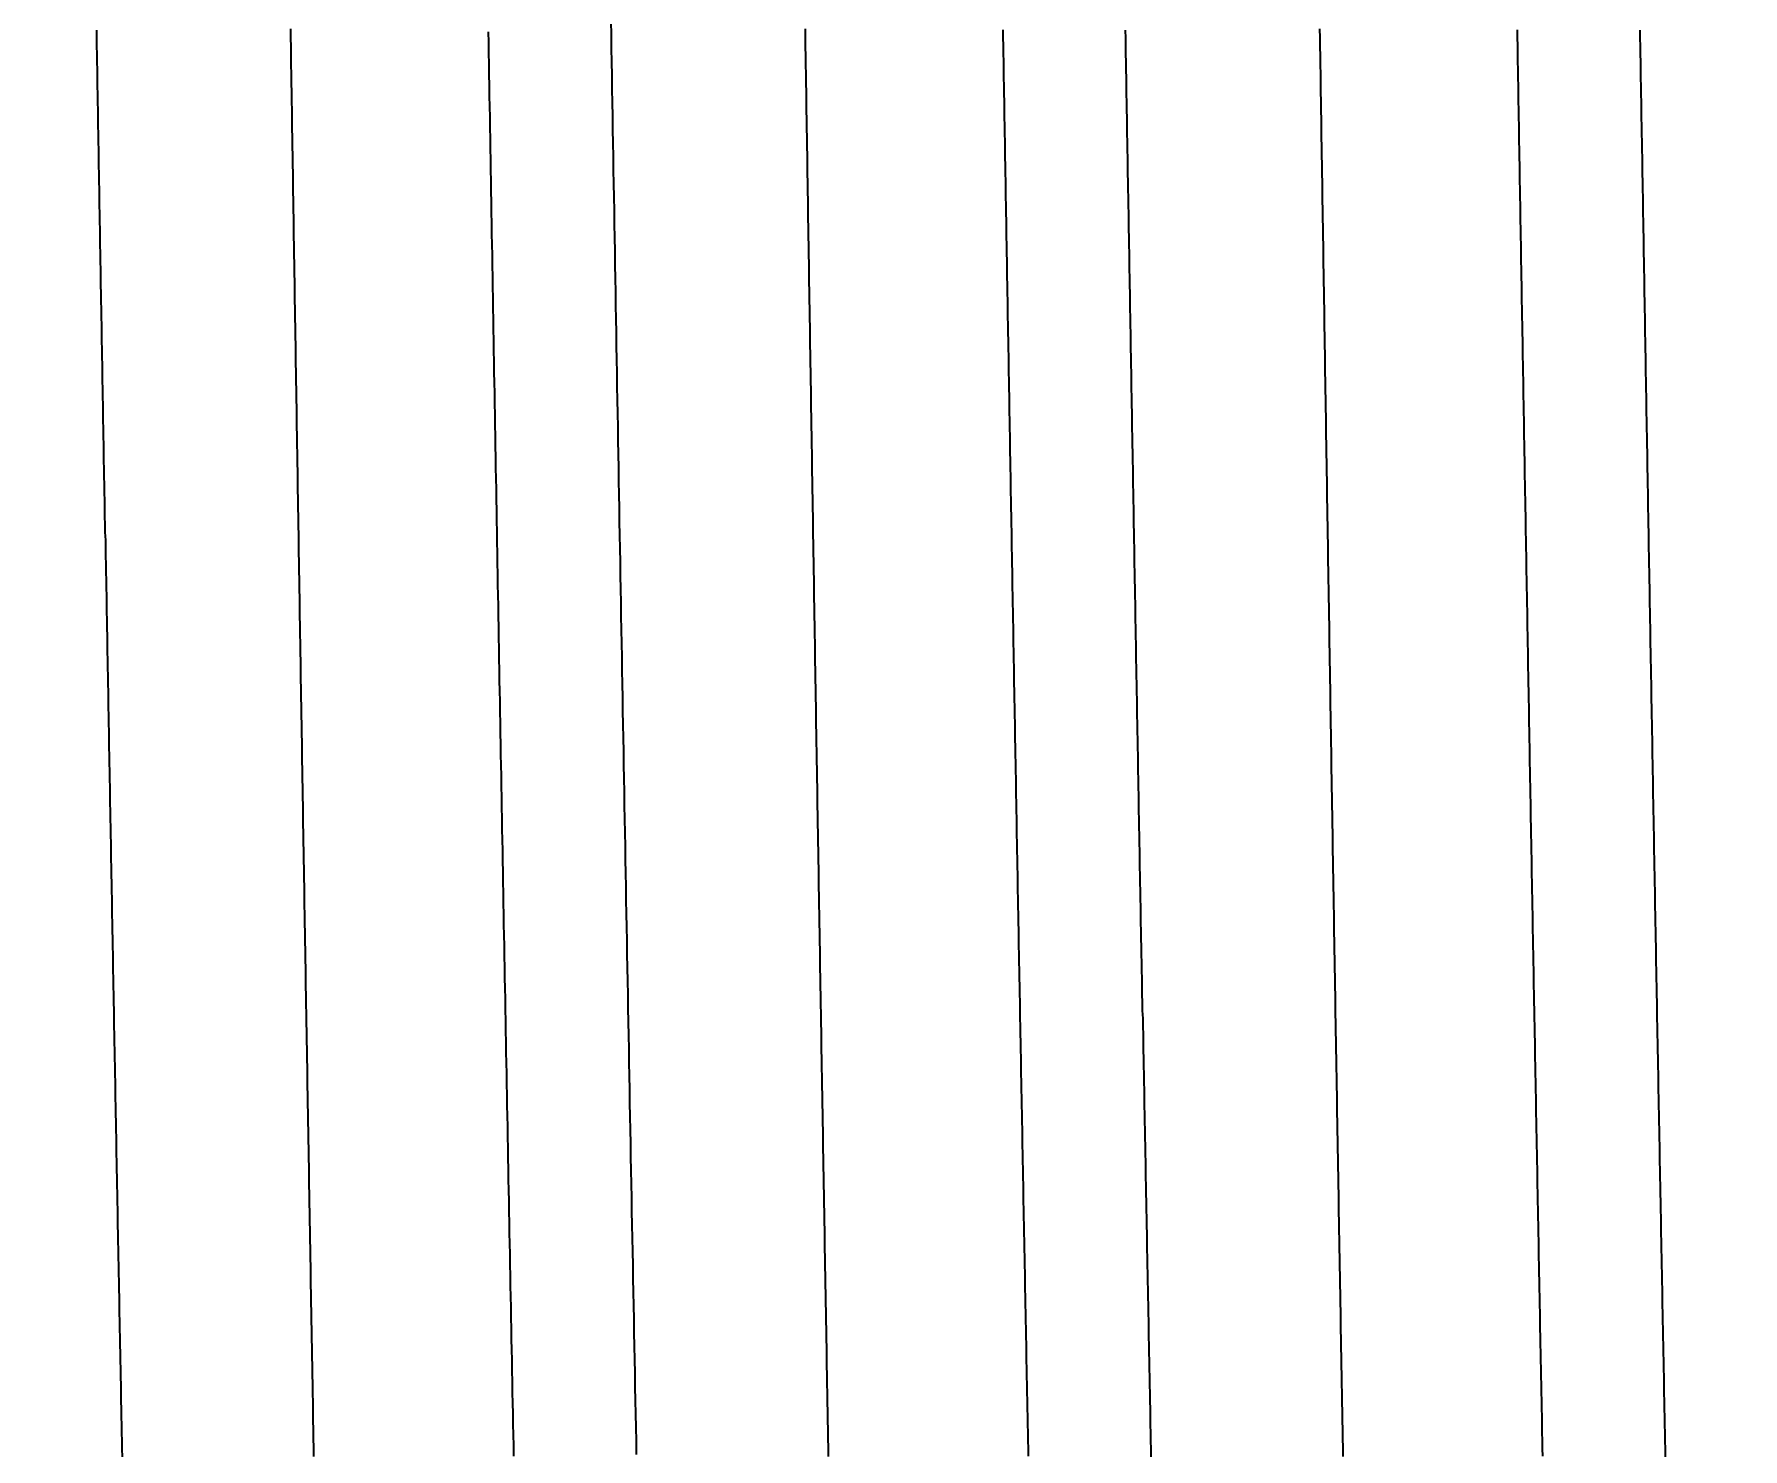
# Model space of a CAD drawing. Header units: millimetres. Extents: x 0 to 3800, y -67 to 2530.
# Drawn here: x 2228.68 to 2233.79, y 884.33 to 888.57 of the extents above; entities that cross this region are included whole.
import ezdxf

# ---------------------------------------------------------------- set-up
doc = ezdxf.new("R2010")
doc.units = ezdxf.units.MM
doc.layers.add('내부선 및 부속', color=4, linetype='Continuous')
doc.layers.add('치수선', color=7, linetype='Continuous')
doc.styles.add('____', font='')
doc.styles.get('____').set_extended_font_data('굴림')
doc.dimstyles.new('MSADIM', dxfattribs={"dimtxt": 33, "dimasz": 17, "dimexe": 10, "dimexo": 7.5, "dimgap": 10, "dimtad": 0, "dimtih": 1, "dimtoh": 1, "dimdec": 0, "dimzin": 1, "dimdsep": 46, "dimtxsty": '____', "dimcen": 11.25, "dimadec": 0, "dimazin": 0, "dimtfac": 1, "dimtdec": 0, "dimtix": 1, "dimtmove": 0, "dimatfit": 3, "dimfxl": 1, "dimtolj": 1, "dimtzin": 1, "dimarcsym": 0})

# ---------------------------------------------------------------- blocks, each defined once
blk = doc.blocks.new('*D36')
at = {"layer": '치수선', "color": 0, "linetype": 'Continuous', "lineweight": -2, "transparency": 16777216}
for p, q in [((2185.0236, 892.8024), (2164.7346, 892.8024)), ((2174.7346, 875.8024), (2174.7346, 782.8857)), ((2174.7346, 644.8024), (2174.7346, 737.2532)), ((2277.0236, 627.8024), (2164.7346, 627.8024))]:
    blk.add_line(p, q, dxfattribs=at)
at = {"layer": '치수선', "color": 0, "linetype": 'Continuous', "transparency": 16777216}
for points in [[(2171.9013, 875.8024), (2177.5679, 875.8024), (2174.7346, 892.8024)], [(2171.9013, 644.8024), (2177.5679, 644.8024), (2174.7346, 627.8024)]]:
    blk.add_solid(points, dxfattribs=at)
at = {"layer": '치수선', "color": 0, "linetype": 'Continuous', "transparency": 16777216, "insert": (2174.7346, 760.0695), "char_height": 25, "attachment_point": 5, "style": '____'}
blk.add_mtext('\\A1;265', dxfattribs=at)
blk = doc.blocks.new('*D37')
at = {"layer": '치수선', "color": 0, "linetype": 'Continuous', "lineweight": -2, "transparency": 16777216}
for p, q in [((2157.2346, 892.8024), (2094.528, 892.8024)), ((2104.528, 875.8024), (2104.528, 597.3935)), ((2104.528, 274.8024), (2104.528, 551.761)), ((2237.0236, 257.8024), (2094.528, 257.8024))]:
    blk.add_line(p, q, dxfattribs=at)
at = {"layer": '치수선', "color": 0, "linetype": 'Continuous', "transparency": 16777216}
for points in [[(2101.6947, 875.8024), (2107.3613, 875.8024), (2104.528, 892.8024)], [(2101.6947, 274.8024), (2107.3613, 274.8024), (2104.528, 257.8024)]]:
    blk.add_solid(points, dxfattribs=at)
at = {"layer": '치수선', "color": 0, "linetype": 'Continuous', "transparency": 16777216, "insert": (2104.528, 574.5773), "char_height": 25, "attachment_point": 5, "style": '____'}
blk.add_mtext('\\A1;635', dxfattribs=at)

msp = doc.modelspace()

# ---------------------------------------------------------------- linework, layer by layer
at = {"layer": '내부선 및 부속', "linetype": 'Continuous', "flags": 128}
for points in [[(2229.5148, 884.3067), (2229.5148, 884.3337), (2229.5138, 884.3607), (2229.5138, 884.3877), (2229.5128, 884.4147), (2229.5128, 884.4417), (2229.5128, 884.4687), (2229.5118, 884.4967), (2229.5118, 884.4967), (2229.5118, 884.5237), (2229.5108, 884.5507), (2229.5108, 884.5777), (2229.5098, 884.6047), (2229.5098, 884.6317), (2229.5088, 884.6587), (2229.5088, 884.6857), (2229.5078, 884.7127), (2229.5078, 884.7397), (2229.5068, 884.7667), (2229.5068, 884.7937), (2229.5058, 884.8207), (2229.5058, 884.8477), (2229.5058, 884.8747), (2229.5048, 884.9017), (2229.5048, 884.9287), (2229.5038, 884.9557), (2229.5038, 884.9837), (2229.5028, 885.0107), (2229.5028, 885.0377), (2229.5018, 885.0647), (2229.5018, 885.0917), (2229.5008, 885.1187), (2229.5008, 885.1457), (2229.5008, 885.1727), (2229.4998, 885.1997), (2229.4998, 885.2267), (2229.4988, 885.2537), (2229.4988, 885.2807), (2229.4978, 885.3077), (2229.4978, 885.3347), (2229.4968, 885.3617), (2229.4968, 885.3887), (2229.4958, 885.4157), (2229.4958, 885.4427), (2229.4958, 885.4707), (2229.4948, 885.4977), (2229.4948, 885.5247), (2229.4938, 885.5517), (2229.4938, 885.5787), (2229.4928, 885.6057), (2229.4928, 885.6327), (2229.4918, 885.6597), (2229.4918, 885.6867), (2229.4908, 885.7137), (2229.4908, 885.7407), (2229.4908, 885.7677), (2229.4898, 885.7947), (2229.4898, 885.8217), (2229.4888, 885.8487), (2229.4888, 885.8757), (2229.4878, 885.9027), (2229.4878, 885.9297), (2229.4868, 885.9577), (2229.4868, 885.9847), (2229.4868, 886.0117), (2229.4858, 886.0387), (2229.4858, 886.0657), (2229.4848, 886.0927), (2229.4848, 886.1197), (2229.4838, 886.1467), (2229.4838, 886.1737), (2229.4828, 886.2007), (2229.4828, 886.2277), (2229.4828, 886.2547), (2229.4818, 886.2817), (2229.4818, 886.3087), (2229.4808, 886.3357), (2229.4808, 886.3627), (2229.4798, 886.3897), (2229.4798, 886.4167), (2229.4798, 886.4447), (2229.4788, 886.4717), (2229.4788, 886.4987), (2229.4778, 886.5257), (2229.4778, 886.5527), (2229.4768, 886.5797), (2229.4768, 886.6067), (2229.4758, 886.6337), (2229.4758, 886.6607), (2229.4758, 886.6877), (2229.4748, 886.7147), (2229.4748, 886.7417), (2229.4738, 886.7687), (2229.4738, 886.7957), (2229.4728, 886.8227), (2229.4728, 886.8497), (2229.4728, 886.8767), (2229.4718, 886.9037), (2229.4718, 886.9317), (2229.4708, 886.9587), (2229.4708, 886.9857), (2229.4698, 887.0127), (2229.4698, 887.0397), (2229.4698, 887.0667), (2229.4688, 887.0937), (2229.4688, 887.1207), (2229.4678, 887.1477), (2229.4678, 887.1747), (2229.4668, 887.2017), (2229.4668, 887.2017), (2229.4668, 887.2287), (2229.4668, 887.2557), (2229.4658, 887.2827), (2229.4658, 887.3097), (2229.4648, 887.3367), (2229.4648, 887.3637), (2229.4638, 887.3907), (2229.4638, 887.4187), (2229.4638, 887.4457), (2229.4628, 887.4727), (2229.4628, 887.4997), (2229.4618, 887.5267), (2229.4618, 887.5537), (2229.4608, 887.5807), (2229.4608, 887.6077), (2229.4608, 887.6347), (2229.4598, 887.6617), (2229.4598, 887.6887), (2229.4588, 887.7157), (2229.4588, 887.7427), (2229.4578, 887.7697), (2229.4578, 887.7967), (2229.4578, 887.8237), (2229.4568, 887.8507), (2229.4568, 887.8777), (2229.4558, 887.9057), (2229.4558, 887.9327), (2229.4548, 887.9597), (2229.4548, 887.9867), (2229.4548, 888.0137), (2229.4538, 888.0407), (2229.4538, 888.0677), (2229.4528, 888.0947), (2229.4528, 888.1217), (2229.4528, 888.1487), (2229.4518, 888.1757), (2229.4518, 888.2027), (2229.4508, 888.2297), (2229.4508, 888.2567), (2229.4498, 888.2837), (2229.4498, 888.3107), (2229.4498, 888.3377), (2229.4488, 888.3657), (2229.4488, 888.3927), (2229.4478, 888.4197), (2229.4478, 888.4467), (2229.4468, 888.4737), (2229.4468, 888.5007), (2229.4468, 888.5277), (2229.4458, 888.5547), (2229.4458, 888.5817)], [(2230.4038, 888.6037), (2230.4048, 888.5637), (2230.4048, 888.5227), (2230.4058, 888.4827), (2230.4068, 888.4427), (2230.4068, 888.4017), (2230.4078, 888.3617), (2230.4088, 888.3207), (2230.4088, 888.2807), (2230.4098, 888.2397), (2230.4108, 888.1997), (2230.4108, 888.1587), (2230.4118, 888.1187), (2230.4128, 888.0777), (2230.4138, 888.0377), (2230.4138, 887.9967), (2230.4148, 887.9567), (2230.4158, 887.9157), (2230.4158, 887.8757), (2230.4168, 887.8347), (2230.4178, 887.7947), (2230.4178, 887.7537), (2230.4188, 887.7137), (2230.4198, 887.6727), (2230.4198, 887.6327), (2230.4208, 887.5917), (2230.4218, 887.5517), (2230.4218, 887.5107), (2230.4228, 887.4707), (2230.4238, 887.4297), (2230.4248, 887.3897), (2230.4248, 887.3487), (2230.4258, 887.3087), (2230.4268, 887.2677), (2230.4268, 887.2277), (2230.4278, 887.1877), (2230.4288, 887.1467), (2230.4288, 887.1067), (2230.4298, 887.0657), (2230.4308, 887.0257), (2230.4318, 886.9847), (2230.4318, 886.9447), (2230.4328, 886.9037), (2230.4338, 886.8637), (2230.4338, 886.8227), (2230.4348, 886.7827), (2230.4358, 886.7417), (2230.4368, 886.7017), (2230.4368, 886.6607), (2230.4378, 886.6207), (2230.4388, 886.5797), (2230.4388, 886.5397), (2230.4398, 886.4987), (2230.4408, 886.4587), (2230.4418, 886.4177), (2230.4418, 886.3777), (2230.4428, 886.3367), (2230.4438, 886.2967), (2230.4438, 886.2557), (2230.4448, 886.2157), (2230.4458, 886.1747), (2230.4468, 886.1347), (2230.4468, 886.0947), (2230.4478, 886.0537), (2230.4488, 886.0137), (2230.4488, 885.9727), (2230.4498, 885.9327), (2230.4508, 885.8917), (2230.4518, 885.8517), (2230.4518, 885.8107), (2230.4528, 885.7707), (2230.4528, 885.7707), (2230.4538, 885.7297), (2230.4548, 885.6897), (2230.4548, 885.6487), (2230.4558, 885.6087), (2230.4568, 885.5677), (2230.4578, 885.5277), (2230.4578, 885.4867), (2230.4588, 885.4467), (2230.4598, 885.4057), (2230.4598, 885.3657), (2230.4608, 885.3247), (2230.4618, 885.2847), (2230.4628, 885.2437), (2230.4628, 885.2037), (2230.4638, 885.1627), (2230.4648, 885.1227), (2230.4658, 885.0817), (2230.4658, 885.0417), (2230.4668, 885.0007), (2230.4678, 884.9607), (2230.4688, 884.9207), (2230.4698, 884.8797), (2230.4698, 884.8397), (2230.4708, 884.7987), (2230.4718, 884.7587), (2230.4728, 884.7177), (2230.4728, 884.6777), (2230.4738, 884.6367), (2230.4748, 884.5967), (2230.4758, 884.5557), (2230.4758, 884.5157), (2230.4768, 884.4747), (2230.4778, 884.4347), (2230.4788, 884.3937), (2230.4798, 884.3537), (2230.4798, 884.3127)], [(2230.9858, 888.5817), (2230.9858, 888.5547), (2230.9858, 888.5277), (2230.9868, 888.5007), (2230.9868, 888.4737), (2230.9878, 888.4467), (2230.9878, 888.4197), (2230.9888, 888.3927), (2230.9888, 888.3657), (2230.9888, 888.3377), (2230.9898, 888.3107), (2230.9898, 888.2837), (2230.9908, 888.2567), (2230.9908, 888.2297), (2230.9918, 888.2027), (2230.9918, 888.1757), (2230.9918, 888.1487), (2230.9928, 888.1217), (2230.9928, 888.0947), (2230.9938, 888.0677), (2230.9938, 888.0407), (2230.9938, 888.0137), (2230.9948, 887.9867), (2230.9948, 887.9597), (2230.9958, 887.9327), (2230.9958, 887.9057), (2230.9968, 887.8777), (2230.9968, 887.8507), (2230.9968, 887.8237), (2230.9978, 887.7967), (2230.9978, 887.7697), (2230.9988, 887.7427), (2230.9988, 887.7157), (2230.9998, 887.6887), (2230.9998, 887.6617), (2230.9998, 887.6347), (2231.0008, 887.6077), (2231.0008, 887.5807), (2231.0018, 887.5537), (2231.0018, 887.5267), (2231.0028, 887.4997), (2231.0028, 887.4727), (2231.0028, 887.4457), (2231.0038, 887.4187), (2231.0038, 887.3907), (2231.0038, 887.3907), (2231.0048, 887.3637), (2231.0048, 887.3367), (2231.0058, 887.3097), (2231.0058, 887.2827), (2231.0058, 887.2557), (2231.0068, 887.2287), (2231.0068, 887.2017), (2231.0078, 887.1747), (2231.0078, 887.1477), (2231.0088, 887.1207), (2231.0088, 887.0937), (2231.0088, 887.0667), (2231.0098, 887.0397), (2231.0098, 887.0127), (2231.0108, 886.9857), (2231.0108, 886.9587), (2231.0118, 886.9317), (2231.0118, 886.9037), (2231.0118, 886.8767), (2231.0128, 886.8497), (2231.0128, 886.8227), (2231.0138, 886.7957), (2231.0138, 886.7687), (2231.0148, 886.7417), (2231.0148, 886.7147), (2231.0148, 886.6877), (2231.0158, 886.6607), (2231.0158, 886.6337), (2231.0168, 886.6067), (2231.0168, 886.5797), (2231.0178, 886.5527), (2231.0178, 886.5257), (2231.0178, 886.4987), (2231.0188, 886.4717), (2231.0188, 886.4447), (2231.0198, 886.4167), (2231.0198, 886.3897), (2231.0208, 886.3627), (2231.0208, 886.3357), (2231.0218, 886.3087), (2231.0218, 886.2817), (2231.0218, 886.2547), (2231.0228, 886.2277), (2231.0228, 886.2007), (2231.0238, 886.1737), (2231.0238, 886.1467), (2231.0248, 886.1197), (2231.0248, 886.0927), (2231.0258, 886.0657), (2231.0258, 886.0387), (2231.0258, 886.0117), (2231.0268, 885.9847), (2231.0268, 885.9577), (2231.0278, 885.9297), (2231.0278, 885.9027), (2231.0288, 885.8757), (2231.0288, 885.8487), (2231.0298, 885.8217), (2231.0298, 885.7947), (2231.0298, 885.7677), (2231.0308, 885.7407), (2231.0308, 885.7137), (2231.0318, 885.6867), (2231.0318, 885.6597), (2231.0328, 885.6327), (2231.0328, 885.6057), (2231.0338, 885.5787), (2231.0338, 885.5517), (2231.0338, 885.5247), (2231.0348, 885.4977), (2231.0348, 885.4707), (2231.0358, 885.4427), (2231.0358, 885.4157), (2231.0368, 885.3887), (2231.0368, 885.3617), (2231.0378, 885.3347), (2231.0378, 885.3077), (2231.0388, 885.2807), (2231.0388, 885.2537), (2231.0388, 885.2267), (2231.0398, 885.1997), (2231.0398, 885.1727), (2231.0408, 885.1457), (2231.0408, 885.1187), (2231.0418, 885.0917), (2231.0418, 885.0647), (2231.0428, 885.0377), (2231.0428, 885.0107), (2231.0438, 884.9837), (2231.0438, 884.9557), (2231.0438, 884.9287), (2231.0448, 884.9017), (2231.0448, 884.8747), (2231.0458, 884.8477), (2231.0458, 884.8207), (2231.0468, 884.7937), (2231.0468, 884.7667), (2231.0478, 884.7397), (2231.0478, 884.7127), (2231.0488, 884.6857), (2231.0488, 884.6857), (2231.0488, 884.6587), (2231.0498, 884.6317), (2231.0498, 884.6047), (2231.0498, 884.5777), (2231.0508, 884.5507), (2231.0508, 884.5237), (2231.0518, 884.4967), (2231.0518, 884.4687), (2231.0528, 884.4417), (2231.0528, 884.4147), (2231.0538, 884.3877), (2231.0538, 884.3607), (2231.0548, 884.3337), (2231.0548, 884.3067)], [(2232.5248, 888.5817), (2232.5258, 888.5547), (2232.5258, 888.5277), (2232.5268, 888.5007), (2232.5268, 888.4737), (2232.5278, 888.4467), (2232.5278, 888.4197), (2232.5278, 888.3927), (2232.5288, 888.3657), (2232.5288, 888.3377), (2232.5298, 888.3107), (2232.5298, 888.2837), (2232.5298, 888.2567), (2232.5308, 888.2297), (2232.5308, 888.2027), (2232.5318, 888.1757), (2232.5318, 888.1487), (2232.5328, 888.1217), (2232.5328, 888.0947), (2232.5328, 888.0677), (2232.5338, 888.0407), (2232.5338, 888.0137), (2232.5348, 887.9867), (2232.5348, 887.9597), (2232.5358, 887.9327), (2232.5358, 887.9057), (2232.5358, 887.8777), (2232.5368, 887.8507), (2232.5368, 887.8237), (2232.5378, 887.7967), (2232.5378, 887.7697), (2232.5388, 887.7427), (2232.5388, 887.7157), (2232.5388, 887.6887), (2232.5398, 887.6617), (2232.5398, 887.6347), (2232.5408, 887.6077), (2232.5408, 887.5807), (2232.5408, 887.5537), (2232.5418, 887.5267), (2232.5418, 887.4997), (2232.5428, 887.4727), (2232.5428, 887.4457), (2232.5438, 887.4187), (2232.5438, 887.3907), (2232.5438, 887.3907), (2232.5438, 887.3637), (2232.5448, 887.3367), (2232.5448, 887.3097), (2232.5458, 887.2827), (2232.5458, 887.2557), (2232.5468, 887.2287), (2232.5468, 887.2017), (2232.5468, 887.1747), (2232.5478, 887.1477), (2232.5478, 887.1207), (2232.5488, 887.0937), (2232.5488, 887.0667), (2232.5498, 887.0397), (2232.5498, 887.0127), (2232.5498, 886.9857), (2232.5508, 886.9587), (2232.5508, 886.9317), (2232.5518, 886.9037), (2232.5518, 886.8767), (2232.5528, 886.8497), (2232.5528, 886.8227), (2232.5538, 886.7957), (2232.5538, 886.7687), (2232.5538, 886.7417), (2232.5548, 886.7147), (2232.5548, 886.6877), (2232.5558, 886.6607), (2232.5558, 886.6337), (2232.5568, 886.6067), (2232.5568, 886.5797), (2232.5568, 886.5527), (2232.5578, 886.5257), (2232.5578, 886.4987), (2232.5588, 886.4717), (2232.5588, 886.4447), (2232.5598, 886.4167), (2232.5598, 886.3897), (2232.5598, 886.3627), (2232.5608, 886.3357), (2232.5608, 886.3087), (2232.5618, 886.2817), (2232.5618, 886.2547), (2232.5628, 886.2277), (2232.5628, 886.2007), (2232.5638, 886.1737), (2232.5638, 886.1467), (2232.5638, 886.1197), (2232.5648, 886.0927), (2232.5648, 886.0657), (2232.5658, 886.0387), (2232.5658, 886.0117), (2232.5668, 885.9847), (2232.5668, 885.9577), (2232.5678, 885.9297), (2232.5678, 885.9027), (2232.5678, 885.8757), (2232.5688, 885.8487), (2232.5688, 885.8217), (2232.5698, 885.7947), (2232.5698, 885.7677), (2232.5708, 885.7407), (2232.5708, 885.7137), (2232.5718, 885.6867), (2232.5718, 885.6597), (2232.5718, 885.6327), (2232.5728, 885.6057), (2232.5728, 885.5787), (2232.5738, 885.5517), (2232.5738, 885.5247), (2232.5748, 885.4977), (2232.5748, 885.4707), (2232.5758, 885.4427), (2232.5758, 885.4157), (2232.5768, 885.3887), (2232.5768, 885.3617), (2232.5768, 885.3347), (2232.5778, 885.3077), (2232.5778, 885.2807), (2232.5788, 885.2537), (2232.5788, 885.2267), (2232.5798, 885.1997), (2232.5798, 885.1727), (2232.5808, 885.1457), (2232.5808, 885.1187), (2232.5818, 885.0917), (2232.5818, 885.0647), (2232.5818, 885.0377), (2232.5828, 885.0107), (2232.5828, 884.9837), (2232.5838, 884.9557), (2232.5838, 884.9287), (2232.5848, 884.9017), (2232.5848, 884.8747), (2232.5858, 884.8477), (2232.5858, 884.8207), (2232.5868, 884.7937), (2232.5868, 884.7667), (2232.5878, 884.7397), (2232.5878, 884.7127), (2232.5878, 884.6857), (2232.5878, 884.6857), (2232.5888, 884.6587), (2232.5888, 884.6317), (2232.5898, 884.6047), (2232.5898, 884.5777), (2232.5908, 884.5507), (2232.5908, 884.5237), (2232.5918, 884.4967), (2232.5918, 884.4687), (2232.5928, 884.4417), (2232.5928, 884.4147), (2232.5938, 884.3877), (2232.5938, 884.3607), (2232.5948, 884.3337), (2232.5948, 884.3067)], [(2228.8648, 888.5777), (2228.8648, 888.5537), (2228.8648, 888.5297), (2228.8658, 888.5057), (2228.8658, 888.4827), (2228.8668, 888.4587), (2228.8668, 888.4347), (2228.8668, 888.4107), (2228.8678, 888.3867), (2228.8678, 888.3627), (2228.8688, 888.3387), (2228.8688, 888.3157), (2228.8688, 888.2917), (2228.8698, 888.2677), (2228.8698, 888.2437), (2228.8708, 888.2197), (2228.8708, 888.1957), (2228.8708, 888.1717), (2228.8718, 888.1477), (2228.8718, 888.1247), (2228.8728, 888.1007), (2228.8728, 888.0767), (2228.8728, 888.0527), (2228.8738, 888.0287), (2228.8738, 888.0047), (2228.8748, 887.9807), (2228.8748, 887.9577), (2228.8748, 887.9337), (2228.8758, 887.9097), (2228.8758, 887.8857), (2228.8768, 887.8617), (2228.8768, 887.8377), (2228.8768, 887.8137), (2228.8778, 887.7907), (2228.8778, 887.7667), (2228.8788, 887.7427), (2228.8788, 887.7187), (2228.8798, 887.6947), (2228.8798, 887.6707), (2228.8798, 887.6467), (2228.8808, 887.6227), (2228.8808, 887.5997), (2228.8818, 887.5757), (2228.8818, 887.5517), (2228.8818, 887.5277), (2228.8828, 887.5037), (2228.8828, 887.4797), (2228.8838, 887.4557), (2228.8838, 887.4327), (2228.8838, 887.4087), (2228.8848, 887.3847), (2228.8848, 887.3607), (2228.8858, 887.3367), (2228.8858, 887.3127), (2228.8858, 887.2887), (2228.8868, 887.2647), (2228.8868, 887.2417), (2228.8878, 887.2177), (2228.8878, 887.1937), (2228.8888, 887.1697), (2228.8888, 887.1457), (2228.8888, 887.1217), (2228.8898, 887.0977), (2228.8898, 887.0747), (2228.8908, 887.0507), (2228.8908, 887.0267), (2228.8908, 887.0027), (2228.8918, 886.9787), (2228.8918, 886.9547), (2228.8928, 886.9307), (2228.8928, 886.9077), (2228.8938, 886.8837), (2228.8938, 886.8597), (2228.8938, 886.8357), (2228.8948, 886.8117), (2228.8948, 886.7877), (2228.8958, 886.7637), (2228.8958, 886.7397), (2228.8958, 886.7167), (2228.8968, 886.6927), (2228.8968, 886.6687), (2228.8978, 886.6447), (2228.8978, 886.6207), (2228.8988, 886.5967), (2228.8988, 886.5967), (2228.8988, 886.5727), (2228.8988, 886.5497), (2228.8998, 886.5257), (2228.8998, 886.5017), (2228.9008, 886.4777), (2228.9008, 886.4537), (2228.9008, 886.4297), (2228.9018, 886.4057), (2228.9018, 886.3827), (2228.9028, 886.3587), (2228.9028, 886.3347), (2228.9038, 886.3107), (2228.9038, 886.2867), (2228.9038, 886.2627), (2228.9048, 886.2387), (2228.9048, 886.2147), (2228.9058, 886.1917), (2228.9058, 886.1677), (2228.9068, 886.1437), (2228.9068, 886.1197), (2228.9068, 886.0957), (2228.9078, 886.0717), (2228.9078, 886.0477), (2228.9088, 886.0247), (2228.9088, 886.0007), (2228.9098, 885.9767), (2228.9098, 885.9527), (2228.9098, 885.9287), (2228.9108, 885.9047), (2228.9108, 885.8807), (2228.9118, 885.8577), (2228.9118, 885.8337), (2228.9128, 885.8097), (2228.9128, 885.7857), (2228.9128, 885.7617), (2228.9138, 885.7377), (2228.9138, 885.7137), (2228.9148, 885.6897), (2228.9148, 885.6667), (2228.9158, 885.6427), (2228.9158, 885.6187), (2228.9158, 885.5947), (2228.9168, 885.5707), (2228.9168, 885.5467), (2228.9178, 885.5227), (2228.9178, 885.4997), (2228.9188, 885.4757), (2228.9188, 885.4517), (2228.9198, 885.4277), (2228.9198, 885.4037), (2228.9198, 885.3797), (2228.9208, 885.3557), (2228.9208, 885.3317), (2228.9218, 885.3087), (2228.9218, 885.2847), (2228.9228, 885.2607), (2228.9228, 885.2367), (2228.9228, 885.2127), (2228.9238, 885.1887), (2228.9238, 885.1647), (2228.9248, 885.1417), (2228.9248, 885.1177), (2228.9258, 885.0937), (2228.9258, 885.0697), (2228.9268, 885.0457), (2228.9268, 885.0217), (2228.9268, 884.9977), (2228.9278, 884.9747), (2228.9278, 884.9507), (2228.9288, 884.9267), (2228.9288, 884.9027), (2228.9298, 884.8787), (2228.9298, 884.8547), (2228.9308, 884.8307), (2228.9308, 884.8067), (2228.9318, 884.7837), (2228.9318, 884.7597), (2228.9318, 884.7357), (2228.9328, 884.7117), (2228.9328, 884.6877), (2228.9338, 884.6637), (2228.9338, 884.6397), (2228.9348, 884.6167), (2228.9348, 884.5927), (2228.9358, 884.5687), (2228.9358, 884.5447), (2228.9368, 884.5207), (2228.9368, 884.4967), (2228.9368, 884.4727), (2228.9378, 884.4497), (2228.9378, 884.4257), (2228.9388, 884.4017), (2228.9388, 884.3777), (2228.9398, 884.3537), (2228.9398, 884.3297), (2228.9408, 884.3057)], [(2230.0368, 888.5727), (2230.0378, 888.5407), (2230.0378, 888.5087), (2230.0388, 888.4767), (2230.0388, 888.4447), (2230.0398, 888.4137), (2230.0398, 888.3817), (2230.0408, 888.3497), (2230.0418, 888.3177), (2230.0418, 888.2857), (2230.0428, 888.2537), (2230.0428, 888.2227), (2230.0438, 888.1907), (2230.0438, 888.1587), (2230.0448, 888.1267), (2230.0448, 888.0947), (2230.0458, 888.0637), (2230.0458, 888.0317), (2230.0468, 887.9997), (2230.0468, 887.9677), (2230.0478, 887.9357), (2230.0488, 887.9037), (2230.0488, 887.8727), (2230.0498, 887.8407), (2230.0498, 887.8087), (2230.0508, 887.7767), (2230.0508, 887.7447), (2230.0518, 887.7127), (2230.0518, 887.6817), (2230.0528, 887.6497), (2230.0528, 887.6177), (2230.0538, 887.5857), (2230.0538, 887.5537), (2230.0548, 887.5227), (2230.0558, 887.4907), (2230.0558, 887.4587), (2230.0568, 887.4267), (2230.0568, 887.3947), (2230.0578, 887.3627), (2230.0578, 887.3317), (2230.0588, 887.2997), (2230.0588, 887.2677), (2230.0598, 887.2357), (2230.0608, 887.2037), (2230.0608, 887.1717), (2230.0618, 887.1407), (2230.0618, 887.1087), (2230.0628, 887.0767), (2230.0628, 887.0447), (2230.0638, 887.0127), (2230.0638, 886.9817), (2230.0648, 886.9497), (2230.0648, 886.9177), (2230.0648, 886.9177), (2230.0658, 886.8857), (2230.0668, 886.8537), (2230.0668, 886.8217), (2230.0678, 886.7907), (2230.0678, 886.7587), (2230.0688, 886.7267), (2230.0688, 886.6947), (2230.0698, 886.6627), (2230.0698, 886.6307), (2230.0708, 886.5997), (2230.0718, 886.5677), (2230.0718, 886.5357), (2230.0728, 886.5037), (2230.0728, 886.4717), (2230.0738, 886.4407), (2230.0738, 886.4087), (2230.0748, 886.3767), (2230.0758, 886.3447), (2230.0758, 886.3127), (2230.0768, 886.2807), (2230.0768, 886.2497), (2230.0778, 886.2177), (2230.0778, 886.1857), (2230.0788, 886.1537), (2230.0798, 886.1217), (2230.0798, 886.0897), (2230.0808, 886.0587), (2230.0808, 886.0267), (2230.0818, 885.9947), (2230.0818, 885.9627), (2230.0828, 885.9307), (2230.0828, 885.8997), (2230.0838, 885.8677), (2230.0848, 885.8357), (2230.0848, 885.8037), (2230.0858, 885.7717), (2230.0858, 885.7397), (2230.0868, 885.7087), (2230.0878, 885.6767), (2230.0878, 885.6447), (2230.0888, 885.6127), (2230.0888, 885.5807), (2230.0898, 885.5487), (2230.0898, 885.5177), (2230.0908, 885.4857), (2230.0918, 885.4537), (2230.0918, 885.4217), (2230.0928, 885.3897), (2230.0928, 885.3587), (2230.0938, 885.3267), (2230.0948, 885.2947), (2230.0948, 885.2627), (2230.0958, 885.2307), (2230.0958, 885.1987), (2230.0968, 885.1677), (2230.0968, 885.1357), (2230.0978, 885.1037), (2230.0988, 885.0717), (2230.0988, 885.0397), (2230.0998, 885.0077), (2230.0998, 884.9767), (2230.1008, 884.9447), (2230.1018, 884.9127), (2230.1018, 884.8807), (2230.1028, 884.8487), (2230.1028, 884.8177), (2230.1038, 884.7857), (2230.1048, 884.7537), (2230.1048, 884.7217), (2230.1058, 884.6897), (2230.1058, 884.6577), (2230.1068, 884.6267), (2230.1078, 884.5947), (2230.1078, 884.5627), (2230.1088, 884.5307), (2230.1088, 884.4987), (2230.1098, 884.4667), (2230.1108, 884.4357), (2230.1108, 884.4037), (2230.1118, 884.3717), (2230.1128, 884.3397), (2230.1128, 884.3077)], [(2231.5768, 888.5787), (2231.5768, 888.5547), (2231.5778, 888.5317), (2231.5778, 888.5077), (2231.5788, 888.4837), (2231.5788, 888.4597), (2231.5788, 888.4357), (2231.5798, 888.4117), (2231.5798, 888.3877), (2231.5808, 888.3647), (2231.5808, 888.3407), (2231.5808, 888.3167), (2231.5818, 888.2927), (2231.5818, 888.2687), (2231.5828, 888.2447), (2231.5828, 888.2207), (2231.5828, 888.1967), (2231.5838, 888.1737), (2231.5838, 888.1497), (2231.5848, 888.1257), (2231.5848, 888.1017), (2231.5848, 888.0777), (2231.5858, 888.0537), (2231.5858, 888.0297), (2231.5868, 888.0067), (2231.5868, 887.9827), (2231.5868, 887.9587), (2231.5878, 887.9347), (2231.5878, 887.9107), (2231.5888, 887.8867), (2231.5888, 887.8627), (2231.5888, 887.8397), (2231.5898, 887.8157), (2231.5898, 887.7917), (2231.5908, 887.7677), (2231.5908, 887.7437), (2231.5908, 887.7197), (2231.5918, 887.6957), (2231.5918, 887.6717), (2231.5928, 887.6487), (2231.5928, 887.6247), (2231.5938, 887.6007), (2231.5938, 887.5767), (2231.5938, 887.5527), (2231.5948, 887.5287), (2231.5948, 887.5047), (2231.5958, 887.4817), (2231.5958, 887.4577), (2231.5958, 887.4337), (2231.5968, 887.4097), (2231.5968, 887.3857), (2231.5978, 887.3617), (2231.5978, 887.3377), (2231.5978, 887.3137), (2231.5988, 887.2907), (2231.5988, 887.2667), (2231.5998, 887.2427), (2231.5998, 887.2187), (2231.5998, 887.1947), (2231.6008, 887.1707), (2231.6008, 887.1467), (2231.6018, 887.1237), (2231.6018, 887.0997), (2231.6028, 887.0757), (2231.6028, 887.0517), (2231.6028, 887.0277), (2231.6038, 887.0037), (2231.6038, 886.9797), (2231.6048, 886.9567), (2231.6048, 886.9327), (2231.6048, 886.9087), (2231.6058, 886.8847), (2231.6058, 886.8607), (2231.6068, 886.8367), (2231.6068, 886.8127), (2231.6078, 886.7887), (2231.6078, 886.7657), (2231.6078, 886.7417), (2231.6088, 886.7177), (2231.6088, 886.6937), (2231.6098, 886.6697), (2231.6098, 886.6457), (2231.6098, 886.6217), (2231.6108, 886.5987), (2231.6108, 886.5747), (2231.6108, 886.5747), (2231.6118, 886.5507), (2231.6118, 886.5267), (2231.6128, 886.5027), (2231.6128, 886.4787), (2231.6128, 886.4547), (2231.6138, 886.4317), (2231.6138, 886.4077), (2231.6148, 886.3837), (2231.6148, 886.3597), (2231.6158, 886.3357), (2231.6158, 886.3117), (2231.6158, 886.2877), (2231.6168, 886.2637), (2231.6168, 886.2407), (2231.6178, 886.2167), (2231.6178, 886.1927), (2231.6178, 886.1687), (2231.6188, 886.1447), (2231.6188, 886.1207), (2231.6198, 886.0967), (2231.6198, 886.0737), (2231.6208, 886.0497), (2231.6208, 886.0257), (2231.6208, 886.0017), (2231.6218, 885.9777), (2231.6218, 885.9537), (2231.6228, 885.9297), (2231.6228, 885.9057), (2231.6238, 885.8827), (2231.6238, 885.8587), (2231.6238, 885.8347), (2231.6248, 885.8107), (2231.6248, 885.7867), (2231.6258, 885.7627), (2231.6258, 885.7387), (2231.6268, 885.7157), (2231.6268, 885.6917), (2231.6278, 885.6677), (2231.6278, 885.6437), (2231.6278, 885.6197), (2231.6288, 885.5957), (2231.6288, 885.5717), (2231.6298, 885.5487), (2231.6298, 885.5247), (2231.6308, 885.5007), (2231.6308, 885.4767), (2231.6308, 885.4527), (2231.6318, 885.4287), (2231.6318, 885.4047), (2231.6328, 885.3807), (2231.6328, 885.3577), (2231.6338, 885.3337), (2231.6338, 885.3097), (2231.6348, 885.2857), (2231.6348, 885.2617), (2231.6348, 885.2377), (2231.6358, 885.2137), (2231.6358, 885.1907), (2231.6368, 885.1667), (2231.6368, 885.1427), (2231.6378, 885.1187), (2231.6378, 885.0947), (2231.6378, 885.0707), (2231.6388, 885.0467), (2231.6388, 885.0237), (2231.6398, 884.9997), (2231.6398, 884.9757), (2231.6408, 884.9517), (2231.6408, 884.9277), (2231.6418, 884.9037), (2231.6418, 884.8797), (2231.6428, 884.8557), (2231.6428, 884.8327), (2231.6428, 884.8087), (2231.6438, 884.7847), (2231.6438, 884.7607), (2231.6448, 884.7367), (2231.6448, 884.7127), (2231.6458, 884.6887), (2231.6458, 884.6657), (2231.6468, 884.6417), (2231.6468, 884.6177), (2231.6468, 884.5937), (2231.6478, 884.5697), (2231.6478, 884.5457), (2231.6488, 884.5217), (2231.6488, 884.4987), (2231.6498, 884.4747), (2231.6498, 884.4507), (2231.6508, 884.4267), (2231.6508, 884.4027), (2231.6518, 884.3787), (2231.6518, 884.3547), (2231.6528, 884.3307), (2231.6528, 884.3077)], [(2231.9438, 888.5777), (2231.9448, 888.5537), (2231.9448, 888.5297), (2231.9448, 888.5057), (2231.9458, 888.4827), (2231.9458, 888.4587), (2231.9468, 888.4347), (2231.9468, 888.4107), (2231.9468, 888.3867), (2231.9478, 888.3627), (2231.9478, 888.3387), (2231.9488, 888.3157), (2231.9488, 888.2917), (2231.9488, 888.2677), (2231.9498, 888.2437), (2231.9498, 888.2197), (2231.9508, 888.1957), (2231.9508, 888.1717), (2231.9508, 888.1477), (2231.9518, 888.1247), (2231.9518, 888.1007), (2231.9528, 888.0767), (2231.9528, 888.0527), (2231.9538, 888.0287), (2231.9538, 888.0047), (2231.9538, 887.9807), (2231.9548, 887.9577), (2231.9548, 887.9337), (2231.9558, 887.9097), (2231.9558, 887.8857), (2231.9558, 887.8617), (2231.9568, 887.8377), (2231.9568, 887.8137), (2231.9578, 887.7907), (2231.9578, 887.7667), (2231.9578, 887.7427), (2231.9588, 887.7187), (2231.9588, 887.6947), (2231.9598, 887.6707), (2231.9598, 887.6467), (2231.9598, 887.6227), (2231.9608, 887.5997), (2231.9608, 887.5757), (2231.9618, 887.5517), (2231.9618, 887.5277), (2231.9618, 887.5037), (2231.9628, 887.4797), (2231.9628, 887.4557), (2231.9638, 887.4327), (2231.9638, 887.4087), (2231.9638, 887.3847), (2231.9648, 887.3607), (2231.9648, 887.3367), (2231.9658, 887.3127), (2231.9658, 887.2887), (2231.9668, 887.2647), (2231.9668, 887.2417), (2231.9668, 887.2177), (2231.9678, 887.1937), (2231.9678, 887.1697), (2231.9688, 887.1457), (2231.9688, 887.1217), (2231.9688, 887.0977), (2231.9698, 887.0747), (2231.9698, 887.0507), (2231.9708, 887.0267), (2231.9708, 887.0027), (2231.9708, 886.9787), (2231.9718, 886.9547), (2231.9718, 886.9307), (2231.9728, 886.9077), (2231.9728, 886.8837), (2231.9738, 886.8597), (2231.9738, 886.8357), (2231.9738, 886.8117), (2231.9748, 886.7877), (2231.9748, 886.7637), (2231.9758, 886.7397), (2231.9758, 886.7167), (2231.9758, 886.6927), (2231.9768, 886.6687), (2231.9768, 886.6447), (2231.9778, 886.6207), (2231.9778, 886.5967), (2231.9778, 886.5967), (2231.9788, 886.5727), (2231.9788, 886.5497), (2231.9788, 886.5257), (2231.9798, 886.5017), (2231.9798, 886.4777), (2231.9808, 886.4537), (2231.9808, 886.4297), (2231.9818, 886.4057), (2231.9818, 886.3827), (2231.9818, 886.3587), (2231.9828, 886.3347), (2231.9828, 886.3107), (2231.9838, 886.2867), (2231.9838, 886.2627), (2231.9838, 886.2387), (2231.9848, 886.2147), (2231.9848, 886.1917), (2231.9858, 886.1677), (2231.9858, 886.1437), (2231.9868, 886.1197), (2231.9868, 886.0957), (2231.9868, 886.0717), (2231.9878, 886.0477), (2231.9878, 886.0247), (2231.9888, 886.0007), (2231.9888, 885.9767), (2231.9898, 885.9527), (2231.9898, 885.9287), (2231.9898, 885.9047), (2231.9908, 885.8807), (2231.9908, 885.8567), (2231.9918, 885.8337), (2231.9918, 885.8097), (2231.9928, 885.7857), (2231.9928, 885.7617), (2231.9938, 885.7377), (2231.9938, 885.7137), (2231.9938, 885.6897), (2231.9948, 885.6667), (2231.9948, 885.6427), (2231.9958, 885.6187), (2231.9958, 885.5947), (2231.9968, 885.5707), (2231.9968, 885.5467), (2231.9968, 885.5227), (2231.9978, 885.4997), (2231.9978, 885.4757), (2231.9988, 885.4517), (2231.9988, 885.4277), (2231.9998, 885.4037), (2231.9998, 885.3797), (2231.9998, 885.3557), (2232.0008, 885.3317), (2232.0008, 885.3087), (2232.0018, 885.2847), (2232.0018, 885.2607), (2232.0028, 885.2367), (2232.0028, 885.2127), (2232.0038, 885.1887), (2232.0038, 885.1647), (2232.0038, 885.1417), (2232.0048, 885.1177), (2232.0048, 885.0937), (2232.0058, 885.0697), (2232.0058, 885.0457), (2232.0068, 885.0217), (2232.0068, 884.9977), (2232.0078, 884.9747), (2232.0078, 884.9507), (2232.0078, 884.9267), (2232.0088, 884.9027), (2232.0088, 884.8787), (2232.0098, 884.8547), (2232.0098, 884.8307), (2232.0108, 884.8067), (2232.0108, 884.7837), (2232.0118, 884.7597), (2232.0118, 884.7357), (2232.0128, 884.7117), (2232.0128, 884.6877), (2232.0128, 884.6637), (2232.0138, 884.6397), (2232.0138, 884.6167), (2232.0148, 884.5927), (2232.0148, 884.5687), (2232.0158, 884.5447), (2232.0158, 884.5207), (2232.0168, 884.4967), (2232.0168, 884.4727), (2232.0178, 884.4497), (2232.0178, 884.4257), (2232.0178, 884.4017), (2232.0188, 884.3777), (2232.0188, 884.3537), (2232.0198, 884.3297), (2232.0198, 884.3057)], [(2233.1168, 888.5787), (2233.1168, 888.5547), (2233.1178, 888.5317), (2233.1178, 888.5077), (2233.1178, 888.4837), (2233.1188, 888.4597), (2233.1188, 888.4357), (2233.1198, 888.4117), (2233.1198, 888.3877), (2233.1198, 888.3647), (2233.1208, 888.3407), (2233.1208, 888.3167), (2233.1218, 888.2927), (2233.1218, 888.2687), (2233.1218, 888.2447), (2233.1228, 888.2207), (2233.1228, 888.1967), (2233.1238, 888.1737), (2233.1238, 888.1497), (2233.1238, 888.1257), (2233.1248, 888.1017), (2233.1248, 888.0777), (2233.1258, 888.0537), (2233.1258, 888.0297), (2233.1258, 888.0067), (2233.1268, 887.9827), (2233.1268, 887.9587), (2233.1278, 887.9347), (2233.1278, 887.9107), (2233.1278, 887.8867), (2233.1288, 887.8627), (2233.1288, 887.8387), (2233.1298, 887.8157), (2233.1298, 887.7917), (2233.1298, 887.7677), (2233.1308, 887.7437), (2233.1308, 887.7197), (2233.1318, 887.6957), (2233.1318, 887.6717), (2233.1328, 887.6487), (2233.1328, 887.6247), (2233.1328, 887.6007), (2233.1338, 887.5767), (2233.1338, 887.5527), (2233.1348, 887.5287), (2233.1348, 887.5047), (2233.1348, 887.4817), (2233.1358, 887.4577), (2233.1358, 887.4337), (2233.1368, 887.4097), (2233.1368, 887.3857), (2233.1368, 887.3617), (2233.1378, 887.3377), (2233.1378, 887.3137), (2233.1388, 887.2907), (2233.1388, 887.2667), (2233.1388, 887.2427), (2233.1398, 887.2187), (2233.1398, 887.1947), (2233.1408, 887.1707), (2233.1408, 887.1467), (2233.1418, 887.1237), (2233.1418, 887.0997), (2233.1418, 887.0757), (2233.1428, 887.0517), (2233.1428, 887.0277), (2233.1438, 887.0037), (2233.1438, 886.9797), (2233.1438, 886.9567), (2233.1448, 886.9327), (2233.1448, 886.9087), (2233.1458, 886.8847), (2233.1458, 886.8607), (2233.1468, 886.8367), (2233.1468, 886.8127), (2233.1468, 886.7887), (2233.1478, 886.7657), (2233.1478, 886.7417), (2233.1488, 886.7177), (2233.1488, 886.6937), (2233.1488, 886.6697), (2233.1498, 886.6457), (2233.1498, 886.6217), (2233.1508, 886.5987), (2233.1508, 886.5747), (2233.1508, 886.5747), (2233.1518, 886.5507), (2233.1518, 886.5267), (2233.1518, 886.5027), (2233.1528, 886.4787), (2233.1528, 886.4547), (2233.1538, 886.4307), (2233.1538, 886.4077), (2233.1538, 886.3837), (2233.1548, 886.3597), (2233.1548, 886.3357), (2233.1558, 886.3117), (2233.1558, 886.2877), (2233.1568, 886.2637), (2233.1568, 886.2407), (2233.1568, 886.2167), (2233.1578, 886.1927), (2233.1578, 886.1687), (2233.1588, 886.1447), (2233.1588, 886.1207), (2233.1598, 886.0967), (2233.1598, 886.0737), (2233.1598, 886.0497), (2233.1608, 886.0257), (2233.1608, 886.0017), (2233.1618, 885.9777), (2233.1618, 885.9537), (2233.1628, 885.9297), (2233.1628, 885.9057), (2233.1628, 885.8827), (2233.1638, 885.8587), (2233.1638, 885.8347), (2233.1648, 885.8107), (2233.1648, 885.7867), (2233.1658, 885.7627), (2233.1658, 885.7387), (2233.1658, 885.7157), (2233.1668, 885.6917), (2233.1668, 885.6677), (2233.1678, 885.6437), (2233.1678, 885.6197), (2233.1688, 885.5957), (2233.1688, 885.5717), (2233.1698, 885.5487), (2233.1698, 885.5247), (2233.1698, 885.5007), (2233.1708, 885.4767), (2233.1708, 885.4527), (2233.1718, 885.4287), (2233.1718, 885.4047), (2233.1728, 885.3807), (2233.1728, 885.3577), (2233.1728, 885.3337), (2233.1738, 885.3097), (2233.1738, 885.2857), (2233.1748, 885.2617), (2233.1748, 885.2377), (2233.1758, 885.2137), (2233.1758, 885.1907), (2233.1768, 885.1667), (2233.1768, 885.1427), (2233.1768, 885.1187), (2233.1778, 885.0947), (2233.1778, 885.0707), (2233.1788, 885.0467), (2233.1788, 885.0237), (2233.1798, 884.9997), (2233.1798, 884.9757), (2233.1808, 884.9517), (2233.1808, 884.9277), (2233.1808, 884.9037), (2233.1818, 884.8797), (2233.1818, 884.8557), (2233.1828, 884.8327), (2233.1828, 884.8087), (2233.1838, 884.7847), (2233.1838, 884.7607), (2233.1848, 884.7367), (2233.1848, 884.7127), (2233.1848, 884.6887), (2233.1858, 884.6657), (2233.1858, 884.6417), (2233.1868, 884.6177), (2233.1868, 884.5937), (2233.1878, 884.5697), (2233.1878, 884.5457), (2233.1888, 884.5217), (2233.1888, 884.4987), (2233.1898, 884.4747), (2233.1898, 884.4507), (2233.1908, 884.4267), (2233.1908, 884.4027), (2233.1908, 884.3787), (2233.1918, 884.3547), (2233.1918, 884.3307), (2233.1928, 884.3077)], [(2233.4838, 888.5777), (2233.4838, 888.5537), (2233.4848, 888.5297), (2233.4848, 888.5057), (2233.4858, 888.4827), (2233.4858, 888.4587), (2233.4858, 888.4347), (2233.4868, 888.4107), (2233.4868, 888.3867), (2233.4878, 888.3627), (2233.4878, 888.3387), (2233.4878, 888.3157), (2233.4888, 888.2917), (2233.4888, 888.2677), (2233.4898, 888.2437), (2233.4898, 888.2197), (2233.4908, 888.1957), (2233.4908, 888.1717), (2233.4908, 888.1477), (2233.4918, 888.1247), (2233.4918, 888.1007), (2233.4928, 888.0767), (2233.4928, 888.0527), (2233.4928, 888.0287), (2233.4938, 888.0047), (2233.4938, 887.9807), (2233.4948, 887.9577), (2233.4948, 887.9337), (2233.4948, 887.9097), (2233.4958, 887.8857), (2233.4958, 887.8617), (2233.4968, 887.8377), (2233.4968, 887.8137), (2233.4968, 887.7897), (2233.4978, 887.7667), (2233.4978, 887.7427), (2233.4988, 887.7187), (2233.4988, 887.6947), (2233.4988, 887.6707), (2233.4998, 887.6467), (2233.4998, 887.6227), (2233.5008, 887.5997), (2233.5008, 887.5757), (2233.5008, 887.5517), (2233.5018, 887.5277), (2233.5018, 887.5037), (2233.5028, 887.4797), (2233.5028, 887.4557), (2233.5028, 887.4327), (2233.5038, 887.4087), (2233.5038, 887.3847), (2233.5048, 887.3607), (2233.5048, 887.3367), (2233.5058, 887.3127), (2233.5058, 887.2887), (2233.5058, 887.2647), (2233.5068, 887.2417), (2233.5068, 887.2177), (2233.5078, 887.1937), (2233.5078, 887.1697), (2233.5078, 887.1457), (2233.5088, 887.1217), (2233.5088, 887.0977), (2233.5098, 887.0747), (2233.5098, 887.0507), (2233.5098, 887.0267), (2233.5108, 887.0027), (2233.5108, 886.9787), (2233.5118, 886.9547), (2233.5118, 886.9307), (2233.5128, 886.9077), (2233.5128, 886.8837), (2233.5128, 886.8597), (2233.5138, 886.8357), (2233.5138, 886.8117), (2233.5148, 886.7877), (2233.5148, 886.7637), (2233.5148, 886.7397), (2233.5158, 886.7167), (2233.5158, 886.6927), (2233.5168, 886.6687), (2233.5168, 886.6447), (2233.5178, 886.6207), (2233.5178, 886.5967), (2233.5178, 886.5967), (2233.5178, 886.5727), (2233.5188, 886.5497), (2233.5188, 886.5257), (2233.5198, 886.5017), (2233.5198, 886.4777), (2233.5208, 886.4537), (2233.5208, 886.4297), (2233.5208, 886.4057), (2233.5218, 886.3817), (2233.5218, 886.3587), (2233.5228, 886.3347), (2233.5228, 886.3107), (2233.5228, 886.2867), (2233.5238, 886.2627), (2233.5238, 886.2387), (2233.5248, 886.2147), (2233.5248, 886.1917), (2233.5258, 886.1677), (2233.5258, 886.1437), (2233.5258, 886.1197), (2233.5268, 886.0957), (2233.5268, 886.0717), (2233.5278, 886.0477), (2233.5278, 886.0247), (2233.5288, 886.0007), (2233.5288, 885.9767), (2233.5288, 885.9527), (2233.5298, 885.9287), (2233.5298, 885.9047), (2233.5308, 885.8807), (2233.5308, 885.8567), (2233.5318, 885.8337), (2233.5318, 885.8097), (2233.5318, 885.7857), (2233.5328, 885.7617), (2233.5328, 885.7377), (2233.5338, 885.7137), (2233.5338, 885.6897), (2233.5348, 885.6667), (2233.5348, 885.6427), (2233.5348, 885.6187), (2233.5358, 885.5947), (2233.5358, 885.5707), (2233.5368, 885.5467), (2233.5368, 885.5227), (2233.5378, 885.4997), (2233.5378, 885.4757), (2233.5388, 885.4517), (2233.5388, 885.4277), (2233.5388, 885.4037), (2233.5398, 885.3797), (2233.5398, 885.3557), (2233.5408, 885.3317), (2233.5408, 885.3087), (2233.5418, 885.2847), (2233.5418, 885.2607), (2233.5428, 885.2367), (2233.5428, 885.2127), (2233.5428, 885.1887), (2233.5438, 885.1647), (2233.5438, 885.1417), (2233.5448, 885.1177), (2233.5448, 885.0937), (2233.5458, 885.0697), (2233.5458, 885.0457), (2233.5468, 885.0217), (2233.5468, 884.9977), (2233.5468, 884.9747), (2233.5478, 884.9507), (2233.5478, 884.9267), (2233.5488, 884.9027), (2233.5488, 884.8787), (2233.5498, 884.8547), (2233.5498, 884.8307), (2233.5508, 884.8067), (2233.5508, 884.7837), (2233.5508, 884.7597), (2233.5518, 884.7357), (2233.5518, 884.7117), (2233.5528, 884.6877), (2233.5528, 884.6637), (2233.5538, 884.6397), (2233.5538, 884.6167), (2233.5548, 884.5927), (2233.5548, 884.5687), (2233.5558, 884.5447), (2233.5558, 884.5207), (2233.5558, 884.4967), (2233.5568, 884.4727), (2233.5568, 884.4497), (2233.5578, 884.4257), (2233.5578, 884.4017), (2233.5588, 884.3777), (2233.5588, 884.3537), (2233.5598, 884.3297), (2233.5598, 884.3057)]]:
    msp.add_lwpolyline(points, dxfattribs=at)

# ---------------------------------------------------------------- dimensions: what is measured, and where the dimension line sits
at = {"layer": '치수선', "linetype": 'Continuous'}
for base, p1, p2, picture, middle in [((2104.528, 257.8024), (2164.7346, 892.8024), (2244.5236, 257.8024), '*D37', (2104.528, 574.5773)), ((2174.7346, 627.8024), (2192.5236, 892.8024), (2284.5236, 627.8024), '*D36', (2174.7346, 760.0695))]:
    dim = msp.add_linear_dim(base=base, p1=p1, p2=p2, angle=90, dimstyle='MSADIM', override={"dimtxt": 25}, dxfattribs=at)
    dim.commit()
    dim.dimension.update_dxf_attribs({"geometry": picture, "text_midpoint": middle, "dimtype": 160})

doc.saveas('drawing.dxf')
